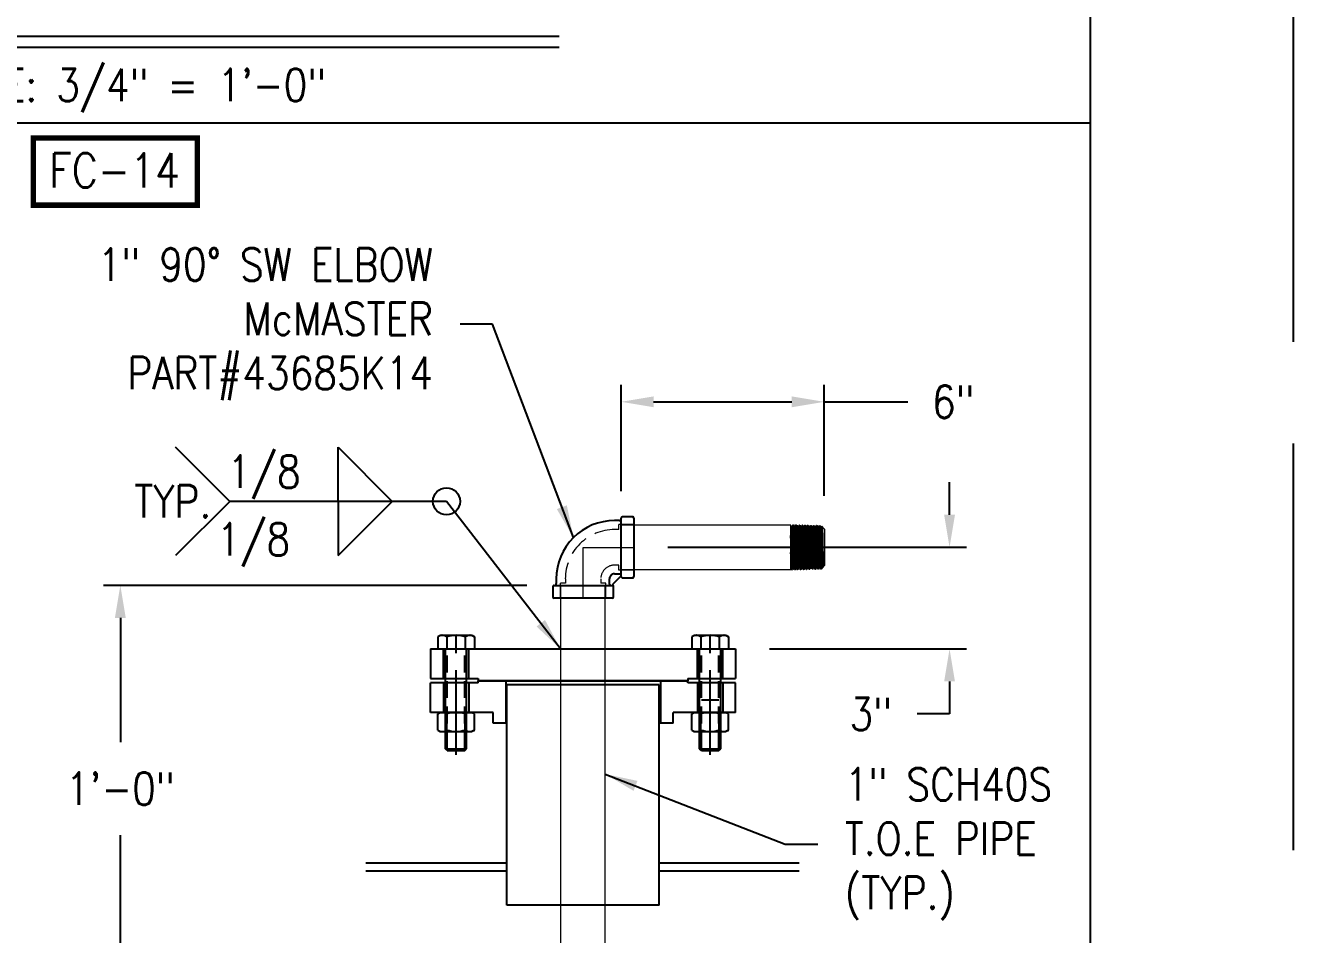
# Model space of a CAD drawing. Extents: x -36 to 1116, y 36 to 900.
# Drawn here: x 891.3 to 1116, y 471 to 632.1 of the extents above; entities that cross this region are included whole.
import ezdxf
from ezdxf.enums import TextEntityAlignment as Align

# ---------------------------------------------------------------- set-up
doc = ezdxf.new("R2010")
doc.units = 0
doc.header["$LTSCALE"] = 12
doc.header["$MEASUREMENT"] = 0
doc.header["$PDMODE"] = 33
doc.header["$PDSIZE"] = -0.5
for name, pattern in [('AM_ISO02W050', [7.5, 6, -1.5]), ('CENTER', [2, 1.25, -0.25, 0.25, -0.25]), ('HIDDEN', [0.375, 0.25, -0.125]), ('SLD-Center', [0.75, 0.6, -0.05, 0.05, -0.05]), ('SLD-Dashed', [0.075, 0.05, -0.025]), ('SLD-Solid', [0])]:
    doc.linetypes.add(name, pattern=pattern)
doc.layers.get('0').update_dxf_attribs({"linetype": 'CONTINUOUS'})
doc.layers.get('Defpoints').update_dxf_attribs({"linetype": 'CONTINUOUS'})
for name, color, linetype in [('4 PIPE', 7, 'CONTINUOUS'), ('4-150-BLIND', 14, 'CONTINUOUS'), ('4-150-RFSO', 14, 'CONTINUOUS'), ('5-8-11NC-HHBOLT', 32, 'CONTINUOUS'), ('5-8-11NC-HHNUT', 32, 'CONTINUOUS'), ('CENTER', 6, 'CENTER'), ('COVER', 3, 'CONTINUOUS'), ('DIM', 1, 'CONTINUOUS'), ('TEXT', 4, 'CONTINUOUS')]:
    doc.layers.add(name, color=color, linetype=linetype)
doc.layers.add('AM_0', color=7, linetype='CONTINUOUS', lineweight=30)
doc.styles.add('ROMANS', font='ROMANS.shx', dxfattribs={"width": 0.85, "height": 5.76})
doc.styles.get("Standard").update_dxf_attribs({"font": 'sanss___.ttf'})
doc.dimstyles.get("Standard").update_dxf_attribs({"dimtxt": 0.18, "dimasz": 0.18, "dimexe": 0.18, "dimexo": 0.0625, "dimgap": 0.09, "dimtad": 0, "dimtih": 1, "dimtoh": 1, "dimdec": 4, "dimzin": 0, "dimdsep": 46, "dimtxsty": 'Standard', "dimcen": 0.09, "dimadec": 0, "dimazin": 0, "dimtfac": 1, "dimtdec": 4, "dimtofl": 0, "dimtmove": 0, "dimatfit": 3, "dimfxl": 1, "dimtolj": 1, "dimtzin": 0, "dimarcsym": 0})

# ---------------------------------------------------------------- blocks, each defined once
blk = doc.blocks.new('*D243')
at = {"layer": 'Defpoints', "color": 0, "transparency": 16777216}
for p in [(908.17, 532.88), (986.16, 532.88), (986.89, 460.88)]:
    blk.add_point(p, dxfattribs=at)
at = {"layer": 'DIM', "color": 0, "lineweight": -2, "transparency": 16777216}
for p, q in [((980.16, 532.88), (905.17, 532.88)), ((908.17, 527.12), (908.17, 505.11)), ((908.17, 466.64), (908.17, 488.65)), ((980.89, 460.88), (905.17, 460.88))]:
    blk.add_line(p, q, dxfattribs=at)
at = {"layer": 'DIM', "color": 0, "transparency": 16777216}
for points in [[(907.21, 527.12), (909.13, 527.12), (908.17, 532.88)], [(907.21, 466.64), (909.13, 466.64), (908.17, 460.88)]]:
    blk.add_solid(points, dxfattribs=at)
at = {"layer": 'DIM', "color": 0, "transparency": 16777216, "insert": (908.17, 496.88), "char_height": 5.76, "attachment_point": 5, "style": 'ROMANS'}
blk.add_mtext('\\A1;1\'-0"', dxfattribs=at)
blk = doc.blocks.new('*D244')
at = {"layer": 'Defpoints', "color": 0, "transparency": 16777216}
for p in [(1032.87, 565.39), (996.87, 543.56), (1032.87, 542.76)]:
    blk.add_point(p, dxfattribs=at)
at = {"layer": 'DIM', "color": 0, "lineweight": -2, "transparency": 16777216}
for p, q in [((996.87, 549.56), (996.87, 568.39)), ((1032.87, 548.76), (1032.87, 568.39)), ((1002.63, 565.39), (1027.11, 565.39)), ((1032.87, 565.39), (1047.65, 565.39))]:
    blk.add_line(p, q, dxfattribs=at)
at = {"layer": 'DIM', "color": 0, "transparency": 16777216}
for points in [[(1002.63, 566.35), (1002.63, 564.43), (996.87, 565.39)], [(1027.11, 566.35), (1027.11, 564.43), (1032.87, 565.39)]]:
    blk.add_solid(points, dxfattribs=at)
at = {"layer": 'DIM', "color": 0, "transparency": 16777216, "insert": (1055.71, 565.39), "char_height": 5.76, "attachment_point": 5, "style": 'ROMANS'}
blk.add_mtext('\\A1;6"', dxfattribs=at)
blk = doc.blocks.new('*D247')
at = {"layer": 'Defpoints', "color": 0, "transparency": 16777216}
for p in [(999.14, 539.62), (1055.05, 539.62), (1017.14, 521.62)]:
    blk.add_point(p, dxfattribs=at)
at = {"layer": 'DIM', "color": 0, "lineweight": -2, "transparency": 16777216}
for p, q in [((1055.05, 545.38), (1055.05, 551.14)), ((1005.14, 539.62), (1058.05, 539.62)), ((1023.14, 521.62), (1058.05, 521.62)), ((1055.05, 515.86), (1055.05, 510.1)), ((1055.05, 510.1), (1049.29, 510.1))]:
    blk.add_line(p, q, dxfattribs=at)
at = {"layer": 'DIM', "color": 0, "transparency": 16777216}
for points in [[(1054.09, 545.38), (1056.01, 545.38), (1055.05, 539.62)], [(1054.09, 515.86), (1056.01, 515.86), (1055.05, 521.62)]]:
    blk.add_solid(points, dxfattribs=at)
at = {"layer": 'DIM', "color": 0, "transparency": 16777216, "insert": (1041.11, 510.1), "char_height": 5.76, "attachment_point": 5, "style": 'ROMANS'}
blk.add_mtext('\\A1;3"', dxfattribs=at)
blk = doc.blocks.new('A$C6d16d3d1')
at = {"color": 7, "linetype": 'SLD-Solid', "lineweight": 25}
for p, q in [((0.634, 1.5), (2.365, 1.5)), ((0.604, 1.47), (0.604, 1.155)), ((0.616, 1.131), (0.616, 1.131)), ((2.365, 1.125), (0.644, 1.125)), ((2.395, 1.155), (2.395, 1.47)), ((0, -0.866), (0, 0.865)), ((0.345, 0.895), (0.03, 0.895)), ((0.375, 0.856), (0.375, -0.866)), ((0.412, 0.88), (0.62, 1.088)), ((2.29, 0.929), (2.29, 1.065)), ((0.03, -0.896), (0.345, -0.896)), ((0.435, -0.791), (0.571, -0.791))]:
    blk.add_line(p, q, dxfattribs=at)
at = {"color": 8, "linetype": 'SLD-Dashed', "lineweight": 18}
for p, q in [((0.828, 1.5), (0.828, 1.06)), ((2.171, 1.5), (2.171, 1.06)), ((0.828, 1.06), (0.975, 1.06)), ((0.975, 0.929), (0.975, 1.06)), ((2.024, 0.929), (2.024, 1.06)), ((2.024, 1.06), (2.171, 1.06)), ((0, 0.671), (0.44, 0.671)), ((0.44, 0.671), (0.44, 0.524)), ((0.44, 0.524), (0.571, 0.524)), ((0, -0.672), (0.44, -0.672)), ((0.44, -0.525), (0.571, -0.525)), ((0.44, -0.525), (0.44, -0.672))]:
    blk.add_line(p, q, dxfattribs=at)
at = {"color": 8, "linetype": 'SLD-Center', "lineweight": 18}
for p, q in [((1.5, 1.5), (1.5, 0)), ((1.5, 0), (0, 0))]:
    blk.add_line(p, q, dxfattribs=at)
at = {"color": 8, "linetype": 'SLD-Solid', "lineweight": 25}
for p, q in [((0.571, 0.781), (0.435, 0.781)), ((0.719, 1.065), (0.719, 0.929))]:
    blk.add_line(p, q, dxfattribs=at)
at = {"color": 7, "linetype": 'SLD-Solid', "lineweight": 25}
for centre, radius, start, end in [((0.634, 1.47), 0.03, 90, 180), ((2.365, 1.47), 0.03, 0, 90), ((0.634, 1.155), 0.03, 180, 231.8402), ((0.597, 1.108), 0.03, 314.9996, 51.7986), ((2.35, 1.065), 0.06, 90, 180), ((2.365, 1.155), 0.03, 270, 0), ((0.03, 0.865), 0.03, 90, 180), ((0.345, 0.865), 0.03, 38.1587, 90), ((0.571, 0.929), 1.72, 270, 0), ((0.03, -0.866), 0.03, 180, 270), ((0.345, -0.866), 0.03, 270, 0), ((0.435, -0.851), 0.06, 90, 180)]:
    blk.add_arc(centre, radius, start, end, dxfattribs=at)
at = {"color": 8, "linetype": 'SLD-Solid', "lineweight": 25}
for centre, radius, start, end in [((0.391, 0.901), 0.03, 219.9015, 314.9609), ((0.571, 0.929), 0.149, 270, 0)]:
    blk.add_arc(centre, radius, start, end, dxfattribs=at)
at = {"color": 8, "linetype": 'SLD-Dashed', "lineweight": 18}
for radius in [1.454, 0.405]:
    blk.add_arc((0.571, 0.929), radius, 270, 0, dxfattribs=at)
at = {"color": 8, "linetype": 'SLD-Solid', "lineweight": 25}
for points, knots in [([(0.616, 1.131), (0.616, 1.131), (0.616, 1.131), (0.616, 1.131), (0.617, 1.132), (0.617, 1.132), (0.618, 1.132), (0.618, 1.132)], [0, 0, 0, 0, 0.135694, 0.351557, 0.567624, 0.783795, 1, 1, 1, 1]), ([(0.618, 1.132), (0.618, 1.132), (0.62, 1.131), (0.626, 1.129), (0.628, 1.128), (0.635, 1.126), (0.639, 1.125), (0.644, 1.125)], [0, 0, 0, 0, 0.5, 0.5, 0.75, 0.75, 1, 1, 1, 1]), ([(0.368, 0.882), (0.368, 0.882), (0.368, 0.883), (0.368, 0.884), (0.369, 0.884), (0.369, 0.884), (0.369, 0.884), (0.369, 0.884)], [0, 0, 0, 0, 0.277943, 0.492844, 0.70778, 0.922817, 1, 1, 1, 1]), ([(0.375, 0.856), (0.375, 0.861), (0.374, 0.865), (0.372, 0.872), (0.371, 0.874), (0.369, 0.878), (0.369, 0.879), (0.368, 0.881), (0.368, 0.882), (0.368, 0.882)], [0, 0, 0, 0, 0.25, 0.25, 0.5, 0.5, 0.75, 0.75, 1, 1, 1, 1]), ([(0.435, 0.781), (0.422, 0.781), (0.409, 0.785), (0.394, 0.796), (0.39, 0.801), (0.382, 0.811), (0.379, 0.817), (0.378, 0.823)], [0, 0, 0, 0, 0.5, 0.5, 0.75, 0.75, 1, 1, 1, 1]), ([(0.677, 1.122), (0.689, 1.119), (0.7, 1.111), (0.711, 1.096), (0.714, 1.09), (0.718, 1.078), (0.719, 1.071), (0.719, 1.065)], [0, 0, 0, 0, 0.5, 0.5, 0.75, 0.75, 1, 1, 1, 1])]:
    blk.add_open_spline(points, degree=3, knots=knots, dxfattribs=at)

msp = doc.modelspace()

# ---------------------------------------------------------------- linework, layer by layer
for p, q in [((1080, 72), (1080, 888)), ((700.83486, 614.78302), (1080, 614.78302))]:
    msp.add_line(p, q)
at = {"layer": '4 PIPE'}
for p, q in [((976.63731, 476.24005), (976.63731, 515.24005)), ((1003.63731, 515.24005), (976.63731, 515.24005)), ((1003.63731, 476.24005), (1003.63731, 515.24005)), ((1003.63731, 476.24005), (976.63731, 476.24005))]:
    msp.add_line(p, q, dxfattribs=at)
at = {"layer": '4-150-BLIND'}
for p, q in [((963.13731, 521.61505), (1017.13731, 521.61505)), ((963.13731, 521.61505), (963.13731, 516.36505)), ((965.38731, 516.36505), (965.38731, 521.61505)), ((969.88731, 516.36505), (969.88731, 521.61505)), ((1010.38731, 516.36505), (1010.38731, 521.61505)), ((1014.88731, 516.36505), (1014.88731, 521.61505)), ((1017.13731, 521.61505), (1017.13731, 516.36505)), ((963.13731, 516.36505), (971.57481, 516.36505)), ((971.57481, 516.36505), (971.57481, 515.99005)), ((971.57481, 515.99005), (1008.69981, 515.99005)), ((1008.69981, 516.36505), (1017.13731, 516.36505)), ((1008.69981, 516.36505), (1008.69981, 515.99005))]:
    msp.add_line(p, q, dxfattribs=at)
at = {"layer": '4-150-RFSO'}
for p, q in [((963.13731, 510.36505), (963.13731, 515.61505)), ((971.57481, 515.61505), (963.13731, 515.61505)), ((965.38731, 515.61505), (965.38731, 510.36505)), ((969.88731, 515.61505), (969.88731, 510.36505)), ((1008.69981, 515.99005), (971.57481, 515.99005)), ((971.57481, 515.61505), (971.57481, 515.99005)), ((976.42731, 515.99005), (976.42731, 508.49005)), ((1003.84731, 515.99005), (1003.84731, 508.49005)), ((1008.69981, 515.61505), (1008.69981, 515.99005)), ((1017.13731, 515.61505), (1008.69981, 515.61505)), ((1010.38731, 515.61505), (1010.38731, 510.36505)), ((1014.88731, 515.61505), (1014.88731, 510.36505)), ((1017.13731, 510.36505), (1017.13731, 515.61505)), ((974.19981, 510.36505), (963.13731, 510.36505)), ((974.19981, 508.49005), (974.19981, 510.36505)), ((1017.13731, 510.36505), (1006.07481, 510.36505)), ((1006.07481, 508.49005), (1006.07481, 510.36505)), ((976.63731, 508.49005), (974.19981, 508.49005)), ((1006.07481, 508.49005), (1003.63731, 508.49005))]:
    msp.add_line(p, q, dxfattribs=at)
at = {"layer": '5-8-11NC-HHBOLT'}
for p, q in [((964.82481, 524.03305), (964.38972, 523.78185)), ((964.38972, 523.78185), (964.38972, 521.61505)), ((964.82481, 524.03305), (970.44981, 524.03305)), ((966.01351, 523.78185), (966.01351, 521.61505)), ((969.26111, 523.78185), (969.26111, 521.61505)), ((970.44981, 524.03305), (970.88491, 523.78185)), ((970.88491, 523.78185), (970.88491, 521.61505)), ((1009.82481, 524.03305), (1009.38972, 523.78185)), ((1009.38972, 523.78185), (1009.38972, 521.61505)), ((1009.82481, 524.03305), (1015.44981, 524.03305)), ((1011.01351, 523.78185), (1011.01351, 521.61505)), ((1014.26111, 523.78185), (1014.26111, 521.61505)), ((1015.44981, 524.03305), (1015.88491, 523.78185)), ((1015.88491, 523.78185), (1015.88491, 521.61505)), ((964.38972, 521.61505), (970.88491, 521.61505)), ((965.76231, 503.93965), (965.76231, 521.61505)), ((969.51231, 503.93965), (969.51231, 521.61505)), ((1009.38972, 521.61505), (1015.88491, 521.61505)), ((1010.76231, 503.93965), (1010.76231, 521.61505)), ((1014.51231, 503.93965), (1014.51231, 521.61505)), ((1011.08691, 512.61505), (1014.18771, 512.61505)), ((965.76231, 503.93965), (969.51231, 503.93965)), ((966.08691, 503.61505), (965.76231, 503.93965)), ((966.08691, 503.61505), (969.18771, 503.61505)), ((969.18771, 503.61505), (969.51231, 503.93965)), ((1010.76231, 503.93965), (1014.51231, 503.93965)), ((1011.08691, 503.61505), (1010.76231, 503.93965)), ((1011.08691, 503.61505), (1014.18771, 503.61505)), ((1014.18771, 503.61505), (1014.51231, 503.93965))]:
    msp.add_line(p, q, dxfattribs=at)
at = {"layer": '5-8-11NC-HHBOLT', "linetype": 'HIDDEN'}
for p, q in [((966.08691, 503.93965), (966.08691, 521.61505)), ((969.18771, 503.93965), (969.18771, 521.61505)), ((1011.08691, 503.93965), (1011.08691, 521.61505)), ((1014.18771, 503.93965), (1014.18771, 521.61505))]:
    msp.add_line(p, q, dxfattribs=at)
at = {"layer": '5-8-11NC-HHBOLT'}
for centre, radius, start, end in [((965.20161, 522.5954), 1.43765, 55.6157525, 124.3842475), ((967.63731, 518.65925), 5.3738, 72.4120462, 107.5879538), ((970.07301, 522.5954), 1.43765, 55.6157525, 124.3842475), ((1010.20161, 522.5954), 1.43765, 55.6157525, 124.3842475), ((1012.63731, 518.65925), 5.3738, 72.4120462, 107.5879538), ((1015.07301, 522.5954), 1.43765, 55.6157525, 124.3842475)]:
    msp.add_arc(centre, radius, start, end, dxfattribs=at)
at = {"layer": '5-8-11NC-HHNUT'}
for p, q in [((964.38972, 510.11385), (964.82481, 510.36505)), ((964.38972, 507.26225), (964.38972, 510.11385)), ((964.82481, 510.36505), (970.44981, 510.36505)), ((966.01351, 507.26225), (966.01351, 510.11385)), ((969.26111, 507.26225), (969.26111, 510.11385)), ((970.88491, 510.11385), (970.44981, 510.36505)), ((970.88491, 507.26225), (970.88491, 510.11385)), ((1009.38972, 510.11385), (1009.82481, 510.36505)), ((1009.38972, 507.26225), (1009.38972, 510.11385)), ((1009.82481, 510.36505), (1015.44981, 510.36505)), ((1011.01351, 507.26225), (1011.01351, 510.11385)), ((1014.26111, 507.26225), (1014.26111, 510.11385)), ((1015.88491, 510.11385), (1015.44981, 510.36505)), ((1015.88491, 507.26225), (1015.88491, 510.11385)), ((964.38972, 507.26225), (964.82481, 507.01105)), ((964.82481, 507.01105), (970.44981, 507.01105)), ((970.88491, 507.26225), (970.44981, 507.01105)), ((1009.38972, 507.26225), (1009.82481, 507.01105)), ((1009.82481, 507.01105), (1015.44981, 507.01105)), ((1015.88491, 507.26225), (1015.44981, 507.01105))]:
    msp.add_line(p, q, dxfattribs=at)
for centre, radius, start, end in [((965.20161, 508.9274), 1.43765, 55.6157525, 124.3842475), ((967.63731, 504.99125), 5.3738, 72.4120462, 107.5879538), ((970.07301, 508.9274), 1.43765, 55.6157525, 124.3842475), ((1010.20161, 508.9274), 1.43765, 55.6157525, 124.3842475), ((1012.63731, 504.99125), 5.3738, 72.4120462, 107.5879538), ((1015.07301, 508.9274), 1.43765, 55.6157525, 124.3842475), ((965.20161, 508.4487), 1.43765, 235.6157525, 304.3842475), ((967.63731, 512.38485), 5.3738, 252.4120462, 287.5879538), ((970.07301, 508.4487), 1.43765, 235.6157525, 304.3842475), ((1010.20161, 508.4487), 1.43765, 235.6157525, 304.3842475), ((1012.63731, 512.38485), 5.3738, 252.4120462, 287.5879538), ((1015.07301, 508.4487), 1.43765, 235.6157525, 304.3842475)]:
    msp.add_arc(centre, radius, start, end, dxfattribs=at)
at = {"layer": 'AM_0', "lineweight": 18}
for p, q in [((1026.96531, 543.56005), (996.87231, 543.56005)), ((996.87231, 535.67005), (996.87231, 543.56005)), ((1026.96531, 541.35831), (1026.96531, 543.56005)), ((1027.14215, 543.20957), (1027.07851, 543.20957)), ((1027.3346, 543.53974), (1027.33623, 543.54778)), ((1027.39484, 543.54668), (1027.33799, 543.54845)), ((1027.39667, 543.5454), (1027.39461, 543.53954)), ((1027.66383, 543.19322), (1027.60027, 543.19322)), ((1027.91652, 543.53043), (1027.85995, 543.53219)), ((1028.1856, 543.17697), (1028.12205, 543.17697)), ((1028.38129, 543.50507), (1028.39194, 543.48363)), ((1028.43849, 543.51418), (1028.38163, 543.51595)), ((1028.70728, 543.16082), (1028.64379, 543.16082)), ((1028.90304, 543.49147), (1028.90553, 543.49789)), ((1028.96027, 543.49794), (1028.9033, 543.49971)), ((1029.22909, 543.14454), (1029.1655, 543.14454)), ((1029.48177, 543.4817), (1029.4252, 543.48346)), ((1029.48352, 543.48056), (1029.48157, 543.4752)), ((1029.75079, 543.12822), (1029.68729, 543.12822)), ((1030.00346, 543.46546), (1029.94657, 543.46723)), ((1030.27257, 543.11204), (1030.20905, 543.11204)), ((1030.46825, 543.43693), (1030.47482, 543.43879)), ((1030.52547, 543.4492), (1030.46869, 543.45097)), ((1030.79425, 543.09586), (1030.73075, 543.09586)), ((1030.98679, 543.42637), (1030.98841, 543.43409)), ((1031.0472, 543.43296), (1030.99016, 543.43473)), ((1031.31602, 543.07952), (1031.2525, 543.07952)), ((1031.56877, 543.41672), (1031.51211, 543.41848)), ((1031.83774, 543.06326), (1031.77429, 543.06326)), ((1032.03347, 543.39168), (1032.04411, 543.37085)), ((1032.09046, 543.40048), (1032.0338, 543.40224)), ((1032.35952, 543.04712), (1032.29601, 543.04712)), ((1032.87231, 542.83737), (1032.48062, 543.25423)), ((1032.87231, 542.83737), (1032.87231, 542.75517)), ((1032.87231, 542.75517), (1032.87231, 536.39273)), ((1026.96531, 541.35831), (1026.96531, 538.72967)), ((1026.96531, 535.67005), (1026.96531, 538.72967)), ((996.87231, 535.67005), (1026.96531, 535.67005)), ((1027.07721, 535.67353), (1027.13411, 535.6753)), ((1027.33775, 536.0287), (1027.40129, 536.0287)), ((1027.59303, 535.69871), (1027.59869, 535.70362)), ((1027.59912, 535.68978), (1027.65592, 535.69155)), ((1027.8595, 536.04502), (1027.92305, 536.04502)), ((1028.10661, 535.75954), (1028.12043, 535.70778)), ((1028.12048, 535.70602), (1028.17761, 535.70779)), ((1028.38125, 536.0612), (1028.4448, 536.0612)), ((1028.64261, 535.72227), (1028.69904, 535.72403)), ((1028.70161, 535.72599), (1028.71016, 535.74079)), ((1028.90298, 536.07739), (1028.96652, 536.07739)), ((1029.16232, 535.73916), (1029.1639, 535.74413)), ((1029.16408, 535.73851), (1029.22101, 535.74028)), ((1029.22343, 535.74245), (1029.23198, 535.75725)), ((1029.4247, 536.09373), (1029.48822, 536.09373)), ((1029.67591, 535.78095), (1029.68565, 535.76708)), ((1029.68603, 535.75476), (1029.7429, 535.75653)), ((1029.7455, 535.75921), (1029.75405, 535.77401)), ((1029.94645, 536.10998), (1030.01, 536.10998)), ((1030.20771, 535.771), (1030.26455, 535.77277)), ((1030.26741, 535.77567), (1030.27596, 535.79047)), ((1030.46818, 536.12613), (1030.53173, 536.12613)), ((1030.72938, 535.78724), (1030.786, 535.78901)), ((1030.78879, 535.79136), (1030.79734, 535.80616)), ((1030.98996, 536.14241), (1031.05342, 536.14241)), ((1031.2452, 535.81216), (1031.25086, 535.81693)), ((1031.25128, 535.80349), (1031.30796, 535.80526)), ((1031.51166, 536.15873), (1031.57517, 536.15873)), ((1031.75879, 535.87169), (1031.7726, 535.82144)), ((1031.77266, 535.81973), (1031.82983, 535.82151)), ((1032.03343, 536.17491), (1032.09692, 536.17491)), ((1032.29477, 535.83598), (1032.35119, 535.83774)), ((1032.55511, 536.1911), (1032.62033, 536.1911)), ((1032.6488, 536.15486), (1032.87231, 536.39273)), ((986.16422, 532.88005), (986.16422, 466.78705)), ((986.16422, 532.88005), (994.05422, 532.88005)), ((994.05422, 466.78705), (994.05422, 532.88005))]:
    msp.add_line(p, q, dxfattribs=at)
at = {"layer": 'AM_0', "flags": 128}
for points in [[(1026.96531, 541.69983), (1026.9869, 540.77262), (1027.0085, 539.76795), (1027.02701, 538.89636), (1027.04552, 538.06057), (1027.06402, 537.30199), (1027.08253, 536.65791), (1027.10104, 536.16041), (1027.11955, 535.83396), (1027.13805, 535.69446), (1027.14506, 535.71516)], [(1027.08057, 543.20599), (1026.98261, 543.37554), (1026.97138, 543.39498)], [(1027.08055, 543.18665), (1027.0931, 543.14114), (1027.11161, 542.89984), (1027.13012, 542.49615), (1027.14863, 541.94994), (1027.16714, 541.28854), (1027.18564, 540.54452), (1027.20415, 539.75476), (1027.22266, 538.95835), (1027.24117, 538.19467), (1027.25968, 537.50155), (1027.27818, 536.91308), (1027.29669, 536.45856), (1027.3152, 536.16033), (1027.33371, 536.03292), (1027.33775, 536.04386)], [(1027.33461, 543.54561), (1027.23663, 543.37603), (1027.14045, 543.20957)], [(1027.14214, 543.19978), (1027.15832, 543.14114), (1027.17683, 542.89984), (1027.19534, 542.49615), (1027.21385, 541.94994), (1027.23235, 541.28854), (1027.25086, 540.54452), (1027.26937, 539.75476), (1027.28788, 538.95835), (1027.30638, 538.19467), (1027.32489, 537.50155), (1027.3434, 536.91308), (1027.36191, 536.45856), (1027.38042, 536.16033), (1027.39892, 536.03292), (1027.39947, 536.03439)], [(1027.33782, 543.54274), (1027.3505, 543.50228), (1027.36477, 543.34233)], [(1027.36477, 543.34233), (1027.37903, 543.07269), (1027.3933, 542.7013)], [(1027.3933, 542.7013), (1027.40757, 542.23914), (1027.42183, 541.69983)], [(1027.6555, 535.70507), (1027.64883, 535.70399), (1027.63462, 535.81428), (1027.62081, 536.02791), (1027.60661, 536.35098), (1027.59279, 536.75648), (1027.5786, 537.256), (1027.56477, 537.80773), (1027.55059, 538.42743), (1027.53676, 539.06325), (1027.52259, 539.73332), (1027.50874, 540.38155), (1027.49458, 541.02644), (1027.48072, 541.614), (1027.46657, 542.16098), (1027.4527, 542.62158), (1027.43856, 543.00893), (1027.42469, 543.29058), (1027.41055, 543.47454), (1027.39773, 543.54)], [(1027.60171, 543.19074), (1027.50374, 543.3603), (1027.40577, 543.52987)], [(1027.40613, 543.50508), (1027.41567, 543.48649), (1027.43418, 543.25889), (1027.45269, 542.85129), (1027.47119, 542.28355), (1027.4897, 541.58404), (1027.50821, 540.78738), (1027.52672, 539.9329), (1027.54523, 539.063), (1027.56373, 538.22061), (1027.58224, 537.44752), (1027.60075, 536.78182), (1027.61926, 536.25641), (1027.63777, 535.89747), (1027.65627, 535.72234), (1027.66713, 535.73262)], [(1027.42183, 541.69983), (1027.4361, 541.09926), (1027.45036, 540.45513)], [(1027.6017, 543.1687), (1027.61132, 543.15153), (1027.62983, 542.94358), (1027.64834, 542.5712), (1027.66685, 542.05257), (1027.68535, 541.41358), (1027.70386, 540.68588), (1027.72237, 539.90538), (1027.74088, 539.11081), (1027.75939, 538.3414), (1027.77789, 537.63531), (1027.7964, 537.02732), (1027.81491, 536.54747), (1027.83342, 536.21968), (1027.85193, 536.05979), (1027.8595, 536.06636)], [(1027.85677, 543.53001), (1027.75879, 543.36044), (1027.66217, 543.19322)], [(1027.66382, 543.17422), (1027.67654, 543.15153), (1027.69505, 542.94358), (1027.71356, 542.5712), (1027.73206, 542.05257), (1027.75057, 541.41358), (1027.76908, 540.68588), (1027.78759, 539.90538), (1027.8061, 539.11081), (1027.8246, 538.3414), (1027.84311, 537.63531), (1027.86162, 537.02732), (1027.88013, 536.54747), (1027.89863, 536.21968), (1027.91714, 536.05979), (1027.92102, 536.06315)], [(1027.85956, 543.51969), (1027.86409, 543.52624), (1027.87835, 543.43171)], [(1027.87835, 543.43171), (1027.89262, 543.22484), (1027.90689, 542.91173)], [(1027.90689, 542.91173), (1027.92115, 542.50164), (1027.93542, 542.00665)], [(1028.17726, 535.71908), (1028.16686, 535.73777), (1028.15312, 535.87124), (1028.13884, 536.11635), (1028.12511, 536.45261), (1028.11083, 536.88963), (1028.0971, 537.39086), (1028.08281, 537.9706), (1028.06909, 538.58034), (1028.0548, 539.23748), (1028.04107, 539.88703), (1028.02678, 540.54751), (1028.01306, 541.16363), (1027.99877, 541.75297), (1027.98505, 542.26618), (1027.97076, 542.71789), (1027.95703, 543.07026), (1027.94274, 543.33333), (1027.92901, 543.48506), (1027.91966, 543.51434)], [(1027.92806, 543.49189), (1027.93389, 543.4922), (1027.9524, 543.30117), (1027.97091, 542.92804), (1027.98941, 542.39112), (1028.00792, 541.71694), (1028.02643, 540.9391), (1028.04494, 540.09594), (1028.06344, 539.22926), (1028.08195, 538.38189), (1028.10046, 537.5958), (1028.11897, 536.90987), (1028.13748, 536.35781), (1028.15598, 535.96718), (1028.17449, 535.7571), (1028.18885, 535.74209)], [(1028.12401, 543.17359), (1028.02604, 543.34313), (1027.92808, 543.51269)], [(1027.93542, 542.00665), (1027.94969, 541.44137), (1027.96395, 540.82244)], [(1028.12401, 543.15511), (1028.12954, 543.15536), (1028.14805, 542.98088), (1028.16656, 542.64013), (1028.18507, 542.14983), (1028.20357, 541.53422), (1028.22208, 540.82398), (1028.24059, 540.05412), (1028.2591, 539.26281), (1028.2776, 538.48915), (1028.29611, 537.77146), (1028.31462, 537.14524), (1028.33313, 536.64125), (1028.35164, 536.28467), (1028.37014, 536.09291), (1028.38126, 536.08234)], [(1028.37849, 543.51368), (1028.28052, 543.34412), (1028.18393, 543.17697)], [(1028.18559, 543.15494), (1028.19476, 543.15536), (1028.21327, 542.98088), (1028.23178, 542.64013), (1028.25028, 542.14983), (1028.26879, 541.53422), (1028.2873, 540.82398), (1028.30581, 540.05412), (1028.32431, 539.26281), (1028.34282, 538.48915), (1028.36133, 537.77146), (1028.37984, 537.14524), (1028.39835, 536.64125), (1028.41685, 536.28467), (1028.43536, 536.09291), (1028.44311, 536.08554)], [(1028.39194, 543.48363), (1028.40621, 543.341), (1028.42047, 543.08872)], [(1028.42047, 543.08872), (1028.43474, 542.73421), (1028.44901, 542.28796)], [(1028.69902, 535.72471), (1028.68532, 535.7759), (1028.67118, 535.9398), (1028.65731, 536.20203), (1028.64317, 536.5701), (1028.6293, 537.01321), (1028.61515, 537.54404), (1028.60128, 538.11816), (1028.58713, 538.75196), (1028.57327, 539.3924), (1028.55911, 540.05775), (1028.54526, 540.69232), (1028.53109, 541.31421), (1028.51725, 541.87134), (1028.50308, 542.37961), (1028.48924, 542.79646), (1028.47506, 543.13375), (1028.46123, 543.36324), (1028.44704, 543.49144), (1028.44106, 543.49843)], [(1028.44901, 542.28796), (1028.46327, 541.76311), (1028.47754, 541.17515)], [(1028.64527, 543.15827), (1028.54729, 543.32784), (1028.44932, 543.49742)], [(1028.44947, 543.48364), (1028.45211, 543.49071), (1028.47293, 543.30398), (1028.49375, 542.88657), (1028.51457, 542.26484), (1028.53539, 541.47761), (1028.55622, 540.57409), (1028.57704, 539.61095), (1028.59786, 538.64838), (1028.61868, 537.74654), (1028.6395, 536.96194), (1028.66032, 536.34349), (1028.68114, 535.92971), (1028.70196, 535.74662), (1028.71015, 535.7698)], [(1028.64208, 543.13872), (1028.64776, 543.1526), (1028.66858, 542.98211), (1028.6894, 542.60107), (1028.71022, 542.03356), (1028.73105, 541.31502), (1028.75187, 540.49036), (1028.77269, 539.61131), (1028.79351, 538.73281), (1028.81433, 537.90977), (1028.83515, 537.19374), (1028.85597, 536.62937), (1028.8768, 536.25181), (1028.89762, 536.08477), (1028.90298, 536.09866)], [(1028.89961, 543.49646), (1028.80164, 543.3269), (1028.70568, 543.16082)], [(1028.70729, 543.1387), (1028.71298, 543.1526), (1028.7338, 542.98211), (1028.75462, 542.60107), (1028.77544, 542.03356), (1028.79626, 541.31502), (1028.81708, 540.49036), (1028.83791, 539.61131), (1028.85873, 538.73281), (1028.87955, 537.90977), (1028.90037, 537.19374), (1028.92119, 536.62937), (1028.94201, 536.25181), (1028.96283, 536.08477), (1028.96516, 536.09078)], [(1028.90553, 543.49789), (1028.91979, 543.42036), (1028.93406, 543.23082)], [(1028.93406, 543.23082), (1028.94833, 542.93487), (1028.96259, 542.54125)], [(1029.22072, 535.74958), (1029.21762, 535.74288), (1029.20341, 535.8236), (1029.18961, 536.00822), (1029.1754, 536.30201), (1029.16159, 536.68041), (1029.14739, 537.15424), (1029.13357, 537.68384), (1029.11938, 538.28435), (1029.10555, 538.9055), (1029.09137, 539.56503), (1029.07753, 540.20772), (1029.06336, 540.85192), (1029.04951, 541.4437), (1029.03535, 541.99992), (1029.0215, 542.47401), (1029.00734, 542.87949), (1028.99348, 543.1824), (1028.97933, 543.39134), (1028.96546, 543.48882), (1028.9617, 543.48583)], [(1028.96259, 542.54125), (1028.97686, 542.06156), (1028.99113, 541.50996)], [(1028.97102, 543.4724), (1028.97264, 543.47782), (1028.99346, 543.30581), (1029.01428, 542.90292), (1029.03511, 542.29453), (1029.05593, 541.5189), (1029.07675, 540.62444), (1029.09757, 539.66712), (1029.11839, 538.70692), (1029.13921, 537.80377), (1029.16003, 537.01419), (1029.18085, 536.38762), (1029.20168, 535.96303), (1029.2225, 535.76685), (1029.23197, 535.78716)], [(1029.16741, 543.14125), (1029.06944, 543.31079), (1028.97148, 543.48035)], [(1028.99113, 541.50996), (1029.00539, 540.90269), (1029.01966, 540.25765)], [(1029.16388, 543.126), (1029.16829, 543.13942), (1029.18911, 542.98243), (1029.20994, 542.61479), (1029.23076, 542.05968), (1029.25158, 541.352), (1029.2724, 540.53594), (1029.29322, 539.66256), (1029.31404, 538.78657), (1029.33486, 537.96266), (1029.35568, 537.24238), (1029.37651, 536.67083), (1029.39733, 536.28356), (1029.41815, 536.10465), (1029.4247, 536.11748)], [(1029.42132, 543.48023), (1029.32334, 543.31065), (1029.22736, 543.14454)], [(1029.22909, 543.12597), (1029.23351, 543.13942), (1029.25433, 542.98243), (1029.27515, 542.61479), (1029.29597, 542.05968), (1029.3168, 541.352), (1029.33762, 540.53594), (1029.35844, 539.66256), (1029.37926, 538.78657), (1029.40008, 537.96266), (1029.4209, 537.24238), (1029.44172, 536.67083), (1029.46254, 536.28356), (1029.48337, 536.10465), (1029.4867, 536.11117)], [(1029.42477, 543.46982), (1029.43338, 543.46245), (1029.44765, 543.33696)], [(1029.44765, 543.33696), (1029.46191, 543.10193), (1029.47618, 542.76429)], [(1029.47618, 542.76429), (1029.49045, 542.33401), (1029.50471, 541.82378)], [(1029.74246, 535.7706), (1029.73565, 535.76915), (1029.72191, 535.87384), (1029.70764, 536.08926), (1029.6939, 536.39742), (1029.67962, 536.80712), (1029.66589, 537.28408), (1029.65161, 537.84194), (1029.63788, 538.43401), (1029.62359, 539.07718), (1029.60986, 539.71763), (1029.59558, 540.37363), (1029.58185, 540.99027), (1029.56756, 541.58513), (1029.55384, 542.1084), (1029.53955, 542.57501), (1029.52582, 542.94587), (1029.51153, 543.23155), (1029.49781, 543.40811), (1029.4846, 543.47507)], [(1029.68894, 543.12536), (1029.59097, 543.29492), (1029.49299, 543.4645)], [(1029.49317, 543.46417), (1029.51399, 543.3066), (1029.53482, 542.91829), (1029.55564, 542.32341), (1029.57646, 541.55938), (1029.59728, 540.67409), (1029.6181, 539.72283), (1029.63892, 538.76516), (1029.65974, 537.86098), (1029.68056, 537.06673), (1029.70139, 536.43212), (1029.72221, 535.99688), (1029.74303, 535.78796), (1029.75405, 535.80404)], [(1029.50471, 541.82378), (1029.51898, 541.24864), (1029.53325, 540.62553)], [(1029.68558, 543.11377), (1029.68883, 543.12555), (1029.70965, 542.98179), (1029.73047, 542.6276), (1029.75129, 542.08502), (1029.77211, 541.38821), (1029.79293, 540.58084), (1029.81375, 539.71334), (1029.83457, 538.84001), (1029.8554, 538.0155), (1029.87622, 537.29125), (1029.89704, 536.7126), (1029.91786, 536.31577), (1029.93868, 536.12532), (1029.94646, 536.13568)], [(1029.94345, 543.46458), (1029.84547, 543.295), (1029.74909, 543.12822)], [(1029.75079, 543.11374), (1029.75404, 543.12555), (1029.77486, 542.98179), (1029.79569, 542.6276), (1029.81651, 542.08502), (1029.83733, 541.38821), (1029.85815, 540.58084), (1029.87897, 539.71334), (1029.89979, 538.84001), (1029.92061, 538.0155), (1029.94143, 537.29125), (1029.96226, 536.7126), (1029.98308, 536.31577), (1030.0039, 536.12532), (1030.00788, 536.13062)], [(1029.94344, 543.45413), (1029.94697, 543.46716), (1029.96123, 543.40641)], [(1029.96123, 543.40641), (1029.9755, 543.23405), (1029.98977, 542.95519)], [(1029.98977, 542.95519), (1030.00403, 542.57805), (1030.0183, 542.11376)], [(1030.26422, 535.78326), (1030.25411, 535.80058), (1030.23998, 535.93488), (1030.2261, 536.16846), (1030.21196, 536.50803), (1030.19809, 536.92517), (1030.18394, 537.43181), (1030.17007, 537.98555), (1030.15593, 538.6022), (1030.14206, 539.23016), (1030.12791, 539.88735), (1030.11405, 540.51874), (1030.09989, 541.14237), (1030.08604, 541.706), (1030.07187, 542.22572), (1030.05803, 542.65801), (1030.04385, 543.01518), (1030.03002, 543.2673), (1030.01583, 543.42156), (1030.00666, 543.4504)], [(1030.21072, 543.10915), (1030.11276, 543.2787), (1030.0148, 543.44825)], [(1030.01505, 543.44056), (1030.03453, 543.30654), (1030.05535, 542.93261), (1030.07617, 542.35137), (1030.09699, 541.5991), (1030.11781, 540.72305), (1030.13863, 539.77804), (1030.15945, 538.82312), (1030.18028, 537.91809), (1030.2011, 537.11948), (1030.22192, 536.47711), (1030.24274, 536.03125), (1030.26356, 535.80974), (1030.27596, 535.81953)], [(1030.0183, 542.11376), (1030.03257, 541.57601), (1030.04683, 540.98066)], [(1030.20936, 543.11102), (1030.23018, 542.98036), (1030.251, 542.63942), (1030.27182, 542.10951), (1030.29264, 541.4237), (1030.31346, 540.62508), (1030.33429, 539.76363), (1030.35511, 538.89316), (1030.37593, 538.06821), (1030.39675, 537.34029), (1030.41757, 536.7548), (1030.43839, 536.34845), (1030.45921, 536.14661), (1030.46819, 536.15308)], [(1030.46545, 543.44878), (1030.36747, 543.2792), (1030.27087, 543.11204)], [(1030.27257, 543.10252), (1030.27458, 543.11102), (1030.2954, 542.98036), (1030.31622, 542.63942), (1030.33704, 542.10951), (1030.35786, 541.4237), (1030.37868, 540.62508), (1030.3995, 539.76363), (1030.42032, 538.89316), (1030.44115, 538.06821), (1030.46197, 537.34029), (1030.48279, 536.7548), (1030.50361, 536.34845), (1030.52443, 536.14661), (1030.52976, 536.15045)], [(1030.47482, 543.43879), (1030.48909, 543.33025), (1030.50335, 543.11235)], [(1030.50335, 543.11235), (1030.51762, 542.79154), (1030.53189, 542.37729)], [(1030.78595, 535.79081), (1030.7722, 535.84077), (1030.7584, 535.99667), (1030.74419, 536.26125), (1030.73039, 536.61239), (1030.71618, 537.06013), (1030.70237, 537.567), (1030.68817, 538.14748), (1030.67435, 538.753), (1030.66016, 539.40083), (1030.64633, 540.03675), (1030.63215, 540.6789), (1030.61831, 541.27353), (1030.60414, 541.83759), (1030.59029, 542.32385), (1030.57613, 542.74617), (1030.56228, 543.06918), (1030.54812, 543.30207), (1030.53426, 543.42533), (1030.52832, 543.43251)], [(1030.53189, 542.37729), (1030.54615, 541.88181), (1030.56042, 541.3197)], [(1030.73254, 543.09277), (1030.63456, 543.26234), (1030.53658, 543.43193)], [(1030.53672, 543.41918), (1030.55506, 543.30567), (1030.57588, 542.94603), (1030.5967, 542.37832), (1030.61752, 541.63801), (1030.63834, 540.77135), (1030.65917, 539.83273), (1030.67999, 538.88082), (1030.70081, 537.97511), (1030.72163, 537.17234), (1030.74245, 536.52256), (1030.76327, 536.06629), (1030.78409, 535.83219), (1030.79735, 535.83385)], [(1030.73248, 543.08104), (1030.75071, 542.97819), (1030.77153, 542.6504), (1030.79235, 542.13304), (1030.81318, 541.45841), (1030.834, 540.66868), (1030.85482, 539.8134), (1030.87564, 538.94603), (1030.89646, 538.1208), (1030.91728, 537.38938), (1030.9381, 536.79739), (1030.95892, 536.38172), (1030.97975, 536.16849), (1030.98997, 536.16968)], [(1030.9868, 543.43201), (1030.88883, 543.26245), (1030.79257, 543.09586)], [(1030.79424, 543.0915), (1030.79511, 543.09568), (1030.81593, 542.97819), (1030.83675, 542.6504), (1030.85757, 542.13304), (1030.87839, 541.45841), (1030.89921, 540.66868), (1030.92004, 539.8134), (1030.94086, 538.94603), (1030.96168, 538.1208), (1030.9825, 537.38938), (1031.00332, 536.79739), (1031.02414, 536.38172), (1031.04496, 536.16849), (1031.05194, 536.1693)], [(1030.98999, 543.42919), (1031.00267, 543.38989), (1031.01694, 543.23456)], [(1031.01694, 543.23456), (1031.03121, 542.9727), (1031.04547, 542.61204)], [(1031.04547, 542.61204), (1031.05974, 542.16324), (1031.07401, 541.63952)], [(1031.30766, 535.81496), (1031.30445, 535.80797), (1031.2907, 535.88435), (1031.27644, 536.07033), (1031.26269, 536.3504), (1031.24842, 536.73255), (1031.23468, 537.18481), (1031.2204, 537.72012), (1031.20667, 538.29367), (1031.19239, 538.92183), (1031.17866, 539.55203), (1031.16437, 540.20226), (1031.15065, 540.81809), (1031.13636, 541.41706), (1031.12263, 541.94905), (1031.10834, 542.42921), (1031.09462, 542.81733), (1031.08033, 543.12447), (1031.0666, 543.32489), (1031.05232, 543.4243), (1031.04871, 543.42168)], [(1031.05803, 543.40045), (1031.07559, 543.30388), (1031.09641, 542.95861), (1031.11723, 542.40438), (1031.13806, 541.67602), (1031.15888, 540.81899), (1031.1797, 539.88691), (1031.20052, 538.93821), (1031.22134, 538.03211), (1031.24216, 537.2253), (1031.26298, 536.56831), (1031.2838, 536.102), (1031.30463, 535.85543), (1031.31889, 535.84773)], [(1031.25403, 543.07687), (1031.15606, 543.24642), (1031.0581, 543.41598)], [(1031.07401, 541.63952), (1031.08827, 541.05632), (1031.10254, 540.43082)], [(1031.25399, 543.06163), (1031.27124, 542.97516), (1031.29206, 542.66061), (1031.31289, 542.15573), (1031.33371, 541.49226), (1031.35453, 540.71163), (1031.37535, 539.86267), (1031.39617, 538.99858), (1031.41699, 538.17334), (1031.43781, 537.43855), (1031.45864, 536.84023), (1031.47946, 536.41559), (1031.50028, 536.19109), (1031.51166, 536.18552)], [(1031.50817, 543.41505), (1031.41019, 543.24548), (1031.31429, 543.07952)], [(1031.31602, 543.07759), (1031.33646, 542.97516), (1031.35728, 542.66061), (1031.3781, 542.15573), (1031.39892, 541.49226), (1031.41975, 540.71163), (1031.44057, 539.86267), (1031.46139, 538.99858), (1031.48221, 538.17334), (1031.50303, 537.43855), (1031.52385, 536.84023), (1031.54467, 536.41559), (1031.5655, 536.19109), (1031.57382, 536.18702)], [(1031.51173, 543.40635), (1031.51626, 543.4127), (1031.53053, 543.3209)], [(1031.53053, 543.3209), (1031.54479, 543.12002), (1031.55906, 542.81599)], [(1031.55906, 542.81599), (1031.57333, 542.4178), (1031.58759, 541.93718)], [(1031.82942, 535.83455), (1031.82291, 535.83282), (1031.80878, 535.93793), (1031.79489, 536.14306), (1031.78076, 536.45407), (1031.76688, 536.84496), (1031.75274, 537.32691), (1031.73887, 537.85957), (1031.72473, 538.45817), (1031.71086, 539.07261), (1031.69671, 539.72042), (1031.68285, 540.34737), (1031.66869, 540.97136), (1031.65483, 541.54014), (1031.64067, 542.06992), (1031.62682, 542.51636), (1031.61265, 542.89216), (1031.59881, 543.16586), (1031.58464, 543.34523), (1031.5708, 543.41524), (1031.56854, 543.40929)], [(1031.57985, 543.37952), (1031.59612, 543.30105), (1031.61694, 542.97026), (1031.63777, 542.42962), (1031.65859, 541.71319), (1031.67941, 540.86587), (1031.70023, 539.94058), (1031.72105, 538.99525), (1031.74187, 538.08903), (1031.76269, 537.27847), (1031.78352, 536.61435), (1031.80434, 536.13819), (1031.82516, 535.87953), (1031.84091, 535.86056)], [(1031.7762, 543.05995), (1031.67822, 543.22952), (1031.58023, 543.39911)], [(1031.58759, 541.93718), (1031.60186, 541.38831), (1031.61613, 540.78736)], [(1031.77616, 543.03975), (1031.79178, 542.97118), (1031.8126, 542.66994), (1031.83342, 542.17764), (1031.85424, 541.52532), (1031.87506, 540.75385), (1031.89588, 539.91142), (1031.9167, 539.05077), (1031.93752, 538.22576), (1031.95835, 537.48787), (1031.97917, 536.88331), (1031.99999, 536.44989), (1032.02081, 536.21446), (1032.03343, 536.20067)], [(1032.03017, 543.39923), (1031.93218, 543.22964), (1031.83604, 543.06326)], [(1031.83773, 543.05577), (1031.85699, 542.97118), (1031.87781, 542.66994), (1031.89864, 542.17764), (1031.91946, 541.52532), (1031.94028, 540.75385), (1031.9611, 539.91142), (1031.98192, 539.05077), (1032.00274, 538.22576), (1032.02356, 537.48787), (1032.04438, 536.88331), (1032.06521, 536.44989), (1032.08603, 536.21446), (1032.09499, 536.20467)], [(1032.04411, 543.37085), (1032.05838, 543.23237), (1032.07265, 542.98743)], [(1032.07265, 542.98743), (1032.08691, 542.64325), (1032.10118, 542.21)], [(1032.35082, 535.83777), (1032.34794, 535.84054), (1032.33631, 535.89725), (1032.31299, 536.22862), (1032.29919, 536.55241), (1032.28497, 536.97373), (1032.27117, 537.45733), (1032.25696, 538.01703), (1032.24315, 538.60598), (1032.22895, 539.24101), (1032.21513, 539.86896), (1032.20094, 540.50774), (1032.18711, 541.10388), (1032.17293, 541.67438), (1032.1591, 542.17148), (1032.14492, 542.60934), (1032.13108, 542.95128), (1032.11691, 543.20705), (1032.10306, 543.35522), (1032.09357, 543.38524)], [(1032.10118, 542.21), (1032.11545, 541.70046), (1032.12971, 541.12964)], [(1032.29745, 543.04462), (1032.19948, 543.21418), (1032.1015, 543.38375)], [(1032.10194, 543.35849), (1032.11666, 543.29739), (1032.13748, 542.98085), (1032.1583, 542.45396), (1032.17912, 541.74959), (1032.19994, 540.91204), (1032.22076, 539.9937), (1032.24158, 539.05196), (1032.2624, 538.14579), (1032.28323, 537.33182), (1032.30405, 536.66081), (1032.32425, 536.18635), (1032.34445, 535.914), (1032.36465, 535.85951), (1032.36465, 535.85951)], [(1032.29742, 543.0227), (1032.31231, 542.96643), (1032.33313, 542.67829), (1032.35395, 542.19871), (1032.37477, 541.55764), (1032.39559, 540.79539), (1032.41641, 539.95964), (1032.43724, 539.10262), (1032.45806, 538.27801), (1032.47888, 537.53731), (1032.4997, 536.92674), (1032.52052, 536.48458), (1032.54134, 536.23842), (1032.55512, 536.21524)], [(1032.47454, 543.24916), (1032.4543, 543.21413), (1032.35631, 543.04456)], [(1032.35951, 543.03453), (1032.37753, 542.96643), (1032.39835, 542.67829), (1032.41917, 542.19871), (1032.43999, 541.55764), (1032.46081, 540.79539), (1032.48163, 539.95964), (1032.50245, 539.10262), (1032.52327, 538.27801), (1032.5441, 537.53731), (1032.56492, 536.92674), (1032.58574, 536.48458), (1032.60656, 536.23842), (1032.62033, 536.21526)], [(1032.6467, 536.15828), (1032.64637, 536.15523), (1032.63749, 536.17143), (1032.62881, 536.28298), (1032.61993, 536.49305), (1032.61125, 536.7857), (1032.60236, 537.16818), (1032.59369, 537.61107), (1032.5848, 538.12493), (1032.57613, 538.66998), (1032.56723, 539.25899), (1032.55857, 539.84615), (1032.54966, 540.44504), (1032.54101, 541.00888), (1032.53209, 541.55056), (1032.52344, 542.02757), (1032.51452, 542.45066), (1032.50588, 542.78639), (1032.49695, 543.04217), (1032.48831, 543.19747), (1032.47938, 543.25548), (1032.47779, 543.24729)], [(1027.13378, 535.68576), (1027.13041, 535.67848), (1027.11653, 535.75898), (1027.10239, 535.95284), (1027.08852, 536.24383), (1027.07438, 536.64029), (1027.06051, 537.10904), (1027.04636, 537.66349), (1027.03418, 538.18317), (1027.02178, 538.74592), (1027.00967, 539.31534), (1026.99721, 539.90396), (1026.98347, 540.55112), (1026.96919, 541.19002), (1026.96531, 541.35831)], [(1027.96395, 540.82244), (1027.97822, 540.16811), (1027.99248, 539.49764)], [(1028.47754, 541.17515), (1028.49189, 540.54106), (1028.50607, 539.88049)], [(1029.01966, 540.25765), (1029.03392, 539.59384), (1029.04819, 538.93081)], [(1029.53325, 540.62553), (1029.54751, 539.97282), (1029.56178, 539.30973)], [(1029.56178, 539.30973), (1029.57604, 538.65577), (1029.59031, 538.03021)], [(1030.04683, 540.98066), (1030.06118, 540.34502), (1030.07536, 539.68846)], [(1030.07536, 539.68846), (1030.08963, 539.02968), (1030.1039, 538.38828)], [(1030.56042, 541.3197), (1030.57469, 540.70754), (1030.58895, 540.06335)], [(1030.58895, 540.06335), (1030.60322, 539.40612), (1030.61748, 538.75519)], [(1031.10254, 540.43082), (1031.1168, 539.78145), (1031.13107, 539.12733)], [(1031.61613, 540.78736), (1031.63047, 540.15193), (1031.64466, 539.50105)], [(1031.64466, 539.50105), (1031.65892, 538.85358), (1031.67319, 538.22867)], [(1032.12971, 541.12964), (1032.14398, 540.51435), (1032.15825, 539.87274)], [(1032.15825, 539.87274), (1032.17251, 539.22369), (1032.18678, 538.58632)], [(1027.50743, 537.82977), (1027.5217, 537.25813), (1027.53596, 536.756)], [(1028.04955, 537.04418), (1028.06382, 536.57845), (1028.07808, 536.20222)], [(1028.56314, 537.35476), (1028.5774, 536.84599), (1028.59167, 536.41887)], [(1029.04819, 538.93081), (1029.06246, 538.28807), (1029.07672, 537.68455)], [(1029.07672, 537.68455), (1029.09099, 537.138), (1029.10526, 536.66451)], [(1029.59031, 538.03021), (1029.60458, 537.45146), (1029.61884, 536.93653)], [(1029.61884, 536.93653), (1029.63311, 536.50058), (1029.64738, 536.15643)], [(1030.1039, 538.38828), (1030.11816, 537.78315), (1030.13243, 537.23209)], [(1030.13243, 537.23209), (1030.1467, 536.75132), (1030.16096, 536.35497)], [(1030.61748, 538.75519), (1030.63175, 538.12973), (1030.64602, 537.54814)], [(1030.64602, 537.54814), (1030.66028, 537.02754), (1030.67455, 536.58324)], [(1031.13107, 539.12733), (1031.14534, 538.48772), (1031.1596, 537.88145)], [(1031.1596, 537.88145), (1031.17387, 537.32636), (1031.18814, 536.83879)], [(1031.67319, 538.22867), (1031.68746, 537.64472), (1031.70172, 537.11893)], [(1031.70172, 537.11893), (1031.71599, 536.66674), (1031.73026, 536.30146)], [(1032.18678, 538.58632), (1032.20104, 537.97938), (1032.21531, 537.42074)], [(1032.21531, 537.42074), (1032.22958, 536.92684), (1032.24384, 536.51219)], [(1026.96428, 535.86589), (1026.97624, 535.8452), (1027.07421, 535.67563)], [(1027.02238, 536.49321), (1027.03664, 536.12772), (1027.05091, 535.86499)], [(1027.05091, 535.86499), (1027.06517, 535.71272), (1027.07695, 535.68189)], [(1027.14524, 535.69265), (1027.24321, 535.86223), (1027.34118, 536.03179)], [(1027.39949, 536.03182), (1027.49745, 535.86228), (1027.59542, 535.69273)], [(1027.53596, 536.756), (1027.55023, 536.33817), (1027.5645, 536.0169)], [(1027.5645, 536.0169), (1027.57876, 535.80165), (1027.59303, 535.69871)], [(1027.66665, 535.70837), (1027.76461, 535.87792), (1027.86116, 536.04502)], [(1027.92103, 536.04851), (1028.01901, 535.87896), (1028.11698, 535.70939)], [(1028.07808, 536.20222), (1028.09235, 535.92655), (1028.10661, 535.75954)], [(1028.1889, 535.72537), (1028.28687, 535.89495), (1028.38293, 536.0612)], [(1028.44311, 536.06413), (1028.54109, 535.89456), (1028.63907, 535.72498)], [(1028.59167, 536.41887), (1028.60594, 536.08594), (1028.6202, 535.85699)], [(1028.6202, 535.85699), (1028.63447, 535.73874), (1028.64217, 535.73652)], [(1028.71009, 535.74068), (1028.80806, 535.91025), (1028.90463, 536.07739)], [(1028.96518, 536.07972), (1029.06316, 535.91015), (1029.16113, 535.74058)], [(1029.10526, 536.66451), (1029.11952, 536.27799), (1029.13379, 535.98981)], [(1029.13379, 535.98981), (1029.14805, 535.80843), (1029.16232, 535.73916)], [(1029.23245, 535.75808), (1029.33042, 535.92766), (1029.42638, 536.09373)], [(1029.48672, 536.09633), (1029.58469, 535.92678), (1029.68265, 535.75723)], [(1029.64738, 536.15643), (1029.66164, 535.91418), (1029.67591, 535.78095)], [(1029.75354, 535.77317), (1029.85152, 535.94273), (1029.94815, 536.10998)], [(1030.00789, 536.11362), (1030.10587, 535.94407), (1030.20385, 535.77451)], [(1030.16096, 536.35497), (1030.17523, 536.05469), (1030.1895, 535.8593)], [(1030.1895, 535.8593), (1030.20376, 535.77454), (1030.20738, 535.78172)], [(1030.27602, 535.79059), (1030.37399, 535.96016), (1030.46989, 536.12613)], [(1030.52977, 536.12952), (1030.62776, 535.95995), (1030.72574, 535.79036)], [(1030.67455, 536.58324), (1030.68882, 536.2283), (1030.70308, 535.97315)], [(1030.70308, 535.97315), (1030.71735, 535.82529), (1030.72913, 535.79536)], [(1030.79712, 535.8058), (1030.8951, 535.97537), (1030.99161, 536.14241)], [(1031.05194, 536.14496), (1031.14993, 535.97539), (1031.24792, 535.8058)], [(1031.18814, 536.83879), (1031.2024, 536.43306), (1031.21667, 536.12111)], [(1031.21667, 536.12111), (1031.23094, 535.9121), (1031.2452, 535.81216)], [(1031.31949, 535.82317), (1031.41747, 535.99273), (1031.51339, 536.15873)], [(1031.57382, 536.16108), (1031.6718, 535.99152), (1031.76978, 535.82196)], [(1031.73026, 536.30146), (1031.74452, 536.03382), (1031.75879, 535.87169)], [(1031.84067, 535.83831), (1031.93865, 536.0079), (1032.03516, 536.17491)], [(1032.09499, 536.17825), (1032.19296, 536.0087), (1032.29094, 535.83914)], [(1032.24384, 536.51219), (1032.25811, 536.189), (1032.27238, 535.96675)], [(1032.27238, 535.96675), (1032.28664, 535.85196), (1032.29093, 535.85076)], [(1032.35082, 535.83777), (1032.3581, 535.84719), (1032.36465, 535.85951)], [(1032.36292, 535.85545), (1032.46089, 536.02502), (1032.55686, 536.1911)]]:
    msp.add_lwpolyline(points, dxfattribs=at)
at = {"layer": 'AM_0'}
for centre, radius, start, end in [((2583.22484, 572.95845), 1556.11396, 181.19685257, 181.29354038), ((1419.29708, 547.37164), 391.38381, 181.1527753, 181.5120415), ((1611.98779, 551.79992), 583.60345, 181.17028174, 181.41831074), ((1223.03296, 542.61355), 196.10612, 181.134816, 181.7884526)]:
    msp.add_arc(centre, radius, start, end, dxfattribs=at)
at = {"layer": 'CENTER'}
for p, q in [((967.63731, 502.85613), (967.63731, 525.46818)), ((1012.63731, 502.85613), (1012.63731, 525.46818))]:
    msp.add_line(p, q, dxfattribs=at)
at = {"layer": 'COVER'}
for p, q in [((951.6792, 483.74005), (976.63731, 483.74005)), ((1003.63731, 483.74005), (1028.38731, 483.74005)), ((976.63731, 482.24005), (951.6792, 482.24005)), ((1028.38731, 482.24005), (1003.63731, 482.24005))]:
    msp.add_line(p, q, dxfattribs=at)
at = {"layer": 'Defpoints', "linetype": 'AM_ISO02W050'}
msp.add_line((1116, 36), (1116, 900), dxfattribs=at)
at = {"layer": 'DIM'}
for p, q in [((793.88409, 630.14302), (985.88409, 630.14302)), ((793.88409, 628.22302), (985.88409, 628.22302)), ((927.54251, 547.75647), (917.94251, 557.35647)), ((946.74251, 557.35647), (956.34251, 547.75647)), ((946.74251, 547.75647), (946.74251, 557.35647)), ((927.54251, 547.75647), (917.94251, 538.15647)), ((965.94251, 547.75647), (927.54251, 547.75647)), ((946.74251, 538.15647), (956.34251, 547.75647)), ((946.74251, 547.75647), (946.74251, 538.15647))]:
    msp.add_line(p, q, dxfattribs=at)
msp.add_circle((965.94251, 547.75647), 2.4, dxfattribs=at)
at = {"layer": 'TEXT', "const_width": 0.96}
msp.add_lwpolyline([(892.75349, 612.12254), (892.75349, 600.21578), (921.81112, 600.21578), (921.81112, 612.12254)], close=True, dxfattribs=at)

# ---------------------------------------------------------------- block references
at = {"layer": 'COVER', "xscale": 6, "yscale": 6, "zscale": 6, "rotation": 180}
msp.add_blockref('A$C6d16d3d1', (999.13731, 539.61505), dxfattribs=at)

# ---------------------------------------------------------------- texts
at = {"layer": 'DIM', "style": 'ROMANS', "width": 0.85}
msp.add_text('(2 REQ\'D) SCALE: 3/4" = 1\'-0"', height=5.76, dxfattribs=at).set_placement((889.88409, 618.62302), align=Align.CENTER)
for p in [(927.10235, 550.13117), (925.23851, 538.15647)]:
    msp.add_text('1/8', height=5.76, dxfattribs=at).set_placement(p)
msp.add_text('TYP.', height=5.76, dxfattribs=at).set_placement((917.46398, 547.75647), align=Align.MIDDLE_CENTER)
at = {"layer": 'DIM', "char_height": 5.76, "style": 'ROMANS'}
for s, insert, attachment_point in [('1" 90%%D SW ELBOW \\PMcMASTER\\PPART#43685K14', (963.54927, 579.13197), 6), ('1" SCH40S\\PT.O.E PIPE\\P(TYP.)', (1036.50319, 487.07144), 4)]:
    msp.add_mtext(s, dxfattribs=dict(at, insert=insert, attachment_point=attachment_point))
at = {"layer": 'TEXT', "insert": (895.59026, 609.40649), "char_height": 6.048, "width": 117.1626667, "attachment_point": 1, "style": 'ROMANS'}
msp.add_mtext('FC-14', dxfattribs=at)

# ---------------------------------------------------------------- dimensions: what is measured, and where the dimension line sits
at = {"layer": 'DIM'}
dim = msp.add_linear_dim(base=(1032.87231, 565.38683), p1=(996.87231, 543.56005), p2=(1032.87231, 542.75517), dimstyle='Standard', override={"dimscale": 48, "dimtxt": 5.76, "dimasz": 0.12, "dimexe": 0.0625, "dimexo": 0.125, "dimgap": 0.1, "dimlfac": 0.166667, "dimzin": 3, "dimlunit": 4, "dimpost": '\\X', "dimtxsty": 'ROMANS', "dimcen": 0}, dxfattribs=at)
dim.commit()
dim.dimension.update_dxf_attribs({"geometry": '*D244', "text_midpoint": (1055.71281, 565.38683), "dimtype": 160})
dim = msp.add_linear_dim(base=(1055.05392, 539.61505), p1=(1017.13731, 521.61505), p2=(999.13731, 539.61505), angle=90, dimstyle='Standard', override={"dimscale": 48, "dimtxt": 5.76, "dimasz": 0.12, "dimexe": 0.0625, "dimexo": 0.125, "dimgap": 0.1, "dimlfac": 0.166667, "dimzin": 3, "dimlunit": 4, "dimpost": '\\X', "dimtxsty": 'ROMANS', "dimcen": 0}, dxfattribs=at)
dim.commit()
dim.dimension.update_dxf_attribs({"geometry": '*D247', "text_midpoint": (1041.11334, 510.09505), "dimtype": 160})
dim = msp.add_linear_dim(base=(908.17078, 532.88005), p1=(986.8869, 460.88005), p2=(986.16422, 532.88005), angle=90, dimstyle='Standard', override={"dimscale": 48, "dimtxt": 5.76, "dimasz": 0.12, "dimexe": 0.0625, "dimexo": 0.125, "dimgap": 0.1, "dimlfac": 0.166667, "dimzin": 3, "dimlunit": 4, "dimpost": '\\X', "dimtxsty": 'ROMANS', "dimcen": 0}, dxfattribs=at)
dim.commit()
dim.dimension.update_dxf_attribs({"geometry": '*D243', "text_midpoint": (908.17078, 496.88005)})

# ---------------------------------------------------------------- leaders
at = {"layer": 'DIM', "annotation_type": 0, "has_hookline": 1}
for points, override, hookline_direction, text_width in [([(988.41619, 541.33617), (974.10927, 579.13197), (968.34927, 579.13197)], {"dimscale": 48, "dimtxt": 5.76, "dimasz": 0.12, "dimexe": 0.0625, "dimexo": 0.125, "dimgap": 0.1, "dimlfac": 0.083333, "dimzin": 3, "dimlunit": 4, "dimpost": '\\X', "dimtxsty": 'ROMANS', "dimcen": 0}, 1, 66.44571), ([(994.05422, 499.45855), (1025.94319, 487.07144), (1031.70319, 487.07144)], {"dimscale": 48, "dimtxt": 5.76, "dimasz": 0.12, "dimexe": 0.0625, "dimexo": 0.125, "dimgap": 0.1, "dimlfac": 0.166667, "dimzin": 3, "dimlunit": 4, "dimpost": '\\X', "dimtxsty": 'ROMANS', "dimcen": 0}, 0, 39.40114)]:
    msp.add_leader(points, dimstyle='Standard', override=override, dxfattribs=dict(at, hookline_direction=hookline_direction, text_width=text_width))
at = {"layer": 'DIM'}
msp.add_leader([(986.16422, 521.61505), (965.94251, 547.75647)], dimstyle='Standard', override={"dimscale": 48, "dimtxt": 5.76, "dimasz": 0.12, "dimexe": 0.0625, "dimexo": 0.125, "dimgap": 0.1, "dimlfac": 0.333333, "dimzin": 3, "dimlunit": 4, "dimpost": '\\X', "dimtxsty": 'ROMANS', "dimcen": 0}, dxfattribs=at)

doc.saveas('drawing.dxf')
